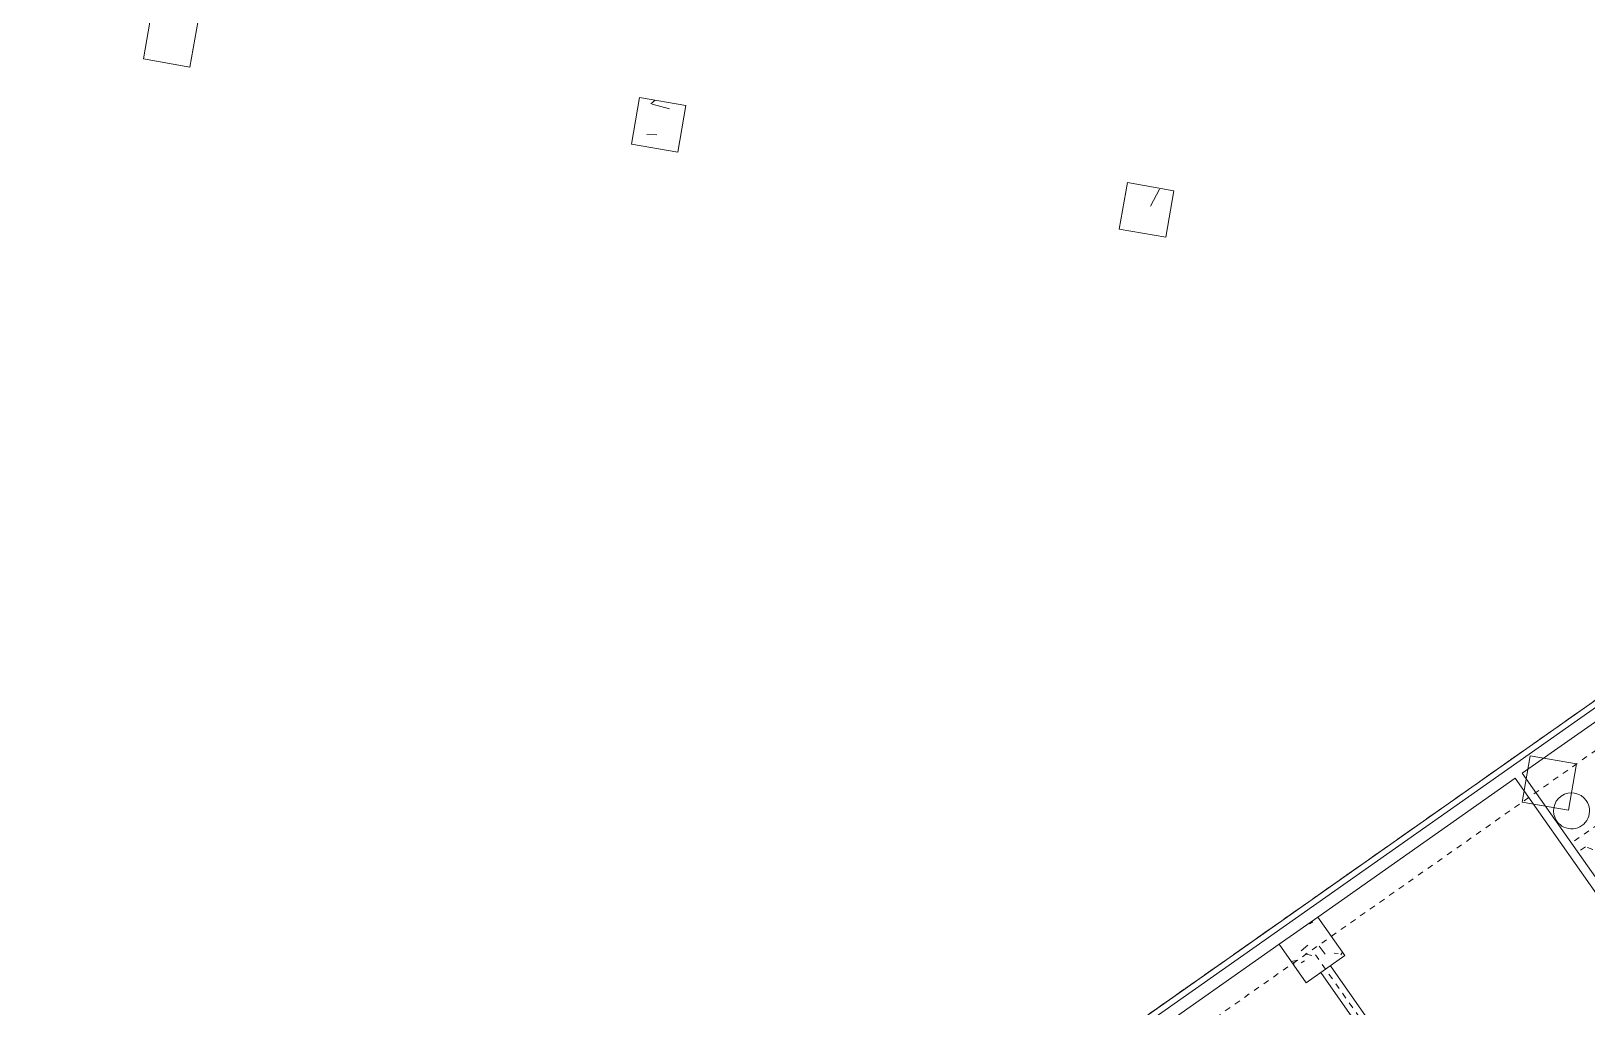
# Model space of a CAD drawing. Extents: x 274235 to 276654, y 142848 to 144425.
# Drawn here: x 276076.57 to 276102.95, y 143088.47 to 143105.01 of the extents above; entities that cross this region are included whole.
import ezdxf

# ---------------------------------------------------------------- set-up
doc = ezdxf.new("R2010")
doc.units = 0
doc.header["$LTSCALE"] = 1.5
for name, pattern in [('ACM-G-CENTER', [50.800000000000004, 31.75, -6.350000000000001, 6.350000000000001, -6.350000000000001]), ('ACM-G-HIDDEN2', [4.762500000000001, 3.175000000000001, -1.5875]), ('ATDASH', [1.5875000000000004, 0.7937500000000002, -0.7937500000000002])]:
    doc.linetypes.add(name, pattern=pattern)
doc.layers.get('0').update_dxf_attribs({"linetype": 'CONTINUOUS', "lineweight": 0})
for name, color, linetype, lineweight in [('_ACM-A-DETL', 7, 'CONTINUOUS', 5), ('_ACM-A-FLOR-WDWK', 1, 'CONTINUOUS', 5), ('_ACM-A-GRID', 3, 'CONTINUOUS', 5), ('_ACM-A-WALL-FULL', 6, 'CONTINUOUS', 13), ('_ACM-S-STRU-CLOS', 5, 'CONTINUOUS', 5)]:
    doc.layers.add(name, color=color, linetype=linetype, lineweight=lineweight)

# ---------------------------------------------------------------- blocks, each defined once
blk = doc.blocks.new('M_Concrete-Rectangular-Column - 800 x 800mm-V134-B1_Working')
at = {"layer": '_ACM-S-STRU-CLOS'}
h = blk.add_hatch(dxfattribs=at)
h.set_pattern_fill('FP_84', color=256, style=0, pattern_type=2)
h.set_pattern_definition([(4.999999999999999, (-1070312.11, 137319.825), (2351.059830332032, -2801.884651253352), [381, -4191]), (310, (-1070312.11, 137319.825), (2203.542428876418, 3200.35970852878), [304.8, -3352.8]), (55.451, (-1070116.188, 137086.334), (4554.605249644746, 398.4403801781702), [323.8, -3561.801]), (1.184, (-1069593.689, 138038.245), (3239.061715540233, -4428.211985948568), [571.5, -6286.5]), (51.63600000000001, (-1069323.766, 137669.228), (6856.533572818061, 141.775001575746), [485.6999999999999, -5342.701999999998]), (306.184, (-1069593.689, 138038.245), (6856.536465289661, 141.7079352829701), [457.2, -5029.2]), (336, (-1069414.084, 137499.43), (697.9026265240216, -3590.399956637265), [381, -4191]), (281, (-1069414.084, 137499.43), (3478.826808756641, 1730.799102873897), [304.8, -3352.8]), (26.451, (-1069355.926, 137200.23), (4176.715238984827, -1859.632632828301), [323.8, -3561.801]), (352.5, (-1070312.11, 137319.825), (1239.46827347174, 1152.109381356208), [167.64, -3144.52, 167.64, -6601.46]), (352.5, (-1070312.11, 137319.825), (1239.46827347174, 1152.109381356208), [-3479.8, -3235.96, 167.64, -3197.86]), (322.5, (-1070312.11, 137319.825), (2361.740005493846, 471.7945463884976), [167.64, -1772.92, 167.64, -4351.02]), (322.5, (-1070312.11, 137319.825), (2361.740005493846, 471.7945463884976), [-2108.2, -3068.32, 167.64, -1115.06]), (282.5, (-1071113.149, 138120.863), (1836.525426731569, -1998.564094722365), [167.64, -1102.36, -9220.2]), (282.5, (-1071113.149, 138120.863), (1836.525426731569, -1998.564094722365), [-1270, 167.64, -3794.76, -5257.8]), (282.5, (-1071113.149, 138120.863), (1836.525426731569, -1998.564094722365), [-5232.4, 167.64, -5090.16]), (272.5, (-1071472.359, 138480.074), (2454.451810195783, -1735.276914838564), [167.64, -1483.36, 167.64, -6197.6]), (272.5, (-1071472.359, 138480.074), (2454.451810195783, -1735.276914838564), [-1818.64, -2463.8, 167.64, -3566.16])])
h.paths.add_polyline_path([(-399.9999999989042, -400.0000000001863), (400.0000000011045, -400.0000000001863), (400.0000000011219, 399.9999999998398), (-399.9999999988868, 399.9999999998398)])
at = {"layer": '_ACM-A-DETL', "color": 250}
for p, q in [((-399.9999999999999, 399.9999999999999), (400.0000000000002, 399.9999999999999)), ((-399.9999999999999, -400.0000000000002), (-399.9999999999999, 399.9999999999999)), ((400.0000000000002, 399.9999999999999), (400.0000000000002, -400.0000000000002)), ((400.0000000000002, -400.0000000000002), (-399.9999999999999, -400.0000000000002))]:
    blk.add_line(p, q, dxfattribs=at)
blk = doc.blocks.new('M_Concrete-Rectangular-Column - 800 x 800mm-V477-B1_Working')
at = {"layer": '_ACM-A-DETL', "color": 250}
for p, q in [((400.0000000000002, 400.0000000000002), (-399.9999999999999, 400.0000000000002)), ((-399.9999999999999, 400.0000000000002), (-399.9999999999999, -399.9999999999999)), ((400.0000000000002, -399.9999999999999), (400.0000000000002, 400.0000000000002)), ((-399.9999999999999, -399.9999999999999), (400.0000000000002, -399.9999999999999))]:
    blk.add_line(p, q, dxfattribs=at)
blk = doc.blocks.new('M_Concrete-Rectangular-Column - 800 x 800mm-V496-B1_Working')
at = {"layer": '_ACM-S-STRU-CLOS'}
h = blk.add_hatch(dxfattribs=at)
h.set_pattern_fill('FP_313', color=256, style=0, pattern_type=2)
h.set_pattern_definition([(49.99999999999999, (-840604.1240000001, -671604.566), (3643.681986006824, -318.7812880006761), [381, -4191]), (355, (-840604.1240000001, -671604.566), (-704.8562580461121, 3821.135846227694), [304.8, -3352.8]), (100.451, (-840300.484, -671631.1309999999), (2938.852362929117, 3502.332152374178), [323.8, -3561.801]), (46.184, (-840604.1240000001, -670588.566), (5421.581919880712, -840.8554984886337), [571.5, -6286.5]), (96.636, (-840152.325, -670658.636), (4748.051319755933, 4948.551449789822), [485.7, -5342.701999999999]), (351.184, (-840604.1240000001, -670588.566), (4748.100788072627, 4948.506072045693), [457.2, -5029.2]), (21, (-840096.1240000001, -670842.566), (3032.287836333134, -2045.304476687058), [381, -4191]), (326, (-840096.1240000001, -670842.566), (1236.042244531653, 3683.761809559103), [304.8, -3352.8]), (71.45100000000001, (-839843.434, -671013.0079999999), (4268.342513760047, 1638.424823382678), [323.8, -3561.801]), (37.50000000000001, (-840604.1240000001, -671604.566), (61.77206501183639, 1691.100777463062), [167.64, -3144.52, 167.64, -6601.46]), (37.50000000000001, (-840604.1240000001, -671604.566), (61.77206501183639, 1691.100777463062), [-3479.8, -3235.96, 167.64, -3197.86]), (7.499999999999999, (-840604.1240000001, -671604.566), (1336.393250206115, 2003.61149636239), [167.64, -1772.92, 167.64, -4351.02]), (7.499999999999999, (-840604.1240000001, -671604.566), (1336.393250206115, 2003.61149636239), [-2108.2, -3068.32, 167.64, -1115.06]), (327.5, (-841736.964, -671604.566), (2711.817807077548, -114.578640950727), [167.64, -1102.36, -9220.2]), (327.5, (-841736.964, -671604.566), (2711.817807077548, -114.578640950727), [-1270, 167.64, -3794.76, -5257.8]), (327.5, (-841736.964, -671604.566), (2711.817807077548, -114.578640950727), [-5232.4, 167.64, -5090.16]), (317.5, (-842244.964, -671604.566), (2962.585592803855, 508.5334453662156), [167.64, -1483.36, 167.64, -6197.6]), (317.5, (-842244.964, -671604.566), (2962.585592803855, 508.5334453662156), [-1818.64, -2463.8, 167.64, -3566.16])])
h.paths.add_polyline_path([(400.0000000007407, -399.9999999993893), (400.0000000007407, 400.0000000006021), (-399.999999999216, 400.0000000006021), (-399.999999999216, -399.9999999993893)])
at = {"layer": '_ACM-A-DETL', "color": 250}
for p, q in [((400.0000000000002, 400.0000000000002), (-399.9999999999999, 400.0000000000002)), ((-399.9999999999999, 400.0000000000002), (-399.9999999999999, -399.9999999999999)), ((400.0000000000002, -399.9999999999999), (400.0000000000002, 400.0000000000002)), ((-399.9999999999999, -399.9999999999999), (400.0000000000002, -399.9999999999999))]:
    blk.add_line(p, q, dxfattribs=at)
blk = doc.blocks.new('M_Concrete-Rectangular-Column - 800 x 800mm-V503-B1_Working')
at = {"layer": '_ACM-S-STRU-CLOS'}
h = blk.add_hatch(dxfattribs=at)
h.set_pattern_fill('FP_318', color=256, style=0, pattern_type=2)
h.set_pattern_definition([(49.99999999999999, (-849004.1240000001, -671604.566), (3643.681986006824, -318.7812880006761), [381, -4191]), (355, (-849004.1240000001, -671604.566), (-704.8562580461121, 3821.135846227694), [304.8, -3352.8]), (100.451, (-848700.484, -671631.1309999999), (2938.852362929117, 3502.332152374178), [323.8, -3561.801]), (46.184, (-849004.1240000001, -670588.566), (5421.581919880712, -840.8554984886337), [571.5, -6286.5]), (96.636, (-848552.325, -670658.636), (4748.051319755933, 4948.551449789822), [485.7, -5342.701999999999]), (351.184, (-849004.1240000001, -670588.566), (4748.100788072627, 4948.506072045693), [457.2, -5029.2]), (21, (-848496.1240000001, -670842.566), (3032.287836333134, -2045.304476687058), [381, -4191]), (326, (-848496.1240000001, -670842.566), (1236.042244531653, 3683.761809559103), [304.8, -3352.8]), (71.45100000000001, (-848243.433, -671013.0079999999), (4268.342513760047, 1638.424823382678), [323.8, -3561.801]), (37.50000000000001, (-849004.1240000001, -671604.566), (61.77206501183639, 1691.100777463062), [167.64, -3144.52, 167.64, -6601.46]), (37.50000000000001, (-849004.1240000001, -671604.566), (61.77206501183639, 1691.100777463062), [-3479.8, -3235.96, 167.64, -3197.86]), (7.499999999999999, (-849004.1240000001, -671604.566), (1336.393250206115, 2003.61149636239), [167.64, -1772.92, 167.64, -4351.02]), (7.499999999999999, (-849004.1240000001, -671604.566), (1336.393250206115, 2003.61149636239), [-2108.2, -3068.32, 167.64, -1115.06]), (327.5, (-850136.964, -671604.566), (2711.817807077548, -114.578640950727), [167.64, -1102.36, -9220.2]), (327.5, (-850136.964, -671604.566), (2711.817807077548, -114.578640950727), [-1270, 167.64, -3794.76, -5257.8]), (327.5, (-850136.964, -671604.566), (2711.817807077548, -114.578640950727), [-5232.4, 167.64, -5090.16]), (317.5, (-850644.964, -671604.566), (2962.585592803855, 508.5334453662156), [167.64, -1483.36, 167.64, -6197.6]), (317.5, (-850644.964, -671604.566), (2962.585592803855, 508.5334453662156), [-1818.64, -2463.8, 167.64, -3566.16])])
h.paths.add_polyline_path([(400.0000000009486, -399.9999999993893), (400.0000000009486, 400.0000000006021), (-399.9999999990081, 400.0000000006021), (-399.9999999990081, -399.9999999993893)])
at = {"layer": '_ACM-A-DETL', "color": 250}
for p, q in [((400.0000000000002, 400.0000000000002), (-399.9999999999999, 400.0000000000002)), ((-399.9999999999999, 400.0000000000002), (-399.9999999999999, -399.9999999999999)), ((400.0000000000002, -399.9999999999999), (400.0000000000002, 400.0000000000002)), ((-399.9999999999999, -399.9999999999999), (400.0000000000002, -399.9999999999999))]:
    blk.add_line(p, q, dxfattribs=at)
blk = doc.blocks.new('M_Concrete-Rectangular-Column - 800 x 800mm-V510-B1_Working')
at = {"layer": '_ACM-S-STRU-CLOS'}
h = blk.add_hatch(dxfattribs=at)
h.set_pattern_fill('FP_321', color=256, style=0, pattern_type=2)
h.set_pattern_definition([(49.99999999999999, (-857404.1240000001, -663204.566), (3643.681986006824, -318.7812880006761), [381, -4191]), (355, (-857404.1240000001, -663204.566), (-704.8562580461121, 3821.135846227694), [304.8, -3352.8]), (100.451, (-857100.484, -663231.131), (2938.852362929117, 3502.332152374178), [323.8, -3561.801]), (46.184, (-857404.1240000001, -662188.566), (5421.581919880712, -840.8554984886337), [571.5, -6286.5]), (96.636, (-856952.325, -662258.636), (4748.051319755933, 4948.551449789822), [485.7, -5342.701999999999]), (351.184, (-857404.1240000001, -662188.566), (4748.100788072627, 4948.506072045693), [457.2, -5029.2]), (21, (-856896.1240000001, -662442.566), (3032.287836333134, -2045.304476687058), [381, -4191]), (326, (-856896.1240000001, -662442.566), (1236.042244531653, 3683.761809559103), [304.8, -3352.8]), (71.45100000000001, (-856643.433, -662613.0079999999), (4268.342513760047, 1638.424823382678), [323.8, -3561.801]), (37.50000000000001, (-857404.1240000001, -663204.566), (61.77206501183639, 1691.100777463062), [167.64, -3144.52, 167.64, -6601.46]), (37.50000000000001, (-857404.1240000001, -663204.566), (61.77206501183639, 1691.100777463062), [-3479.8, -3235.96, 167.64, -3197.86]), (7.499999999999999, (-857404.1240000001, -663204.566), (1336.393250206115, 2003.61149636239), [167.64, -1772.92, 167.64, -4351.02]), (7.499999999999999, (-857404.1240000001, -663204.566), (1336.393250206115, 2003.61149636239), [-2108.2, -3068.32, 167.64, -1115.06]), (327.5, (-858536.964, -663204.566), (2711.817807077548, -114.578640950727), [167.64, -1102.36, -9220.2]), (327.5, (-858536.964, -663204.566), (2711.817807077548, -114.578640950727), [-1270, 167.64, -3794.76, -5257.8]), (327.5, (-858536.964, -663204.566), (2711.817807077548, -114.578640950727), [-5232.4, 167.64, -5090.16]), (317.5, (-859044.964, -663204.566), (2962.585592803855, 508.5334453662156), [167.64, -1483.36, 167.64, -6197.6]), (317.5, (-859044.964, -663204.566), (2962.585592803855, 508.5334453662156), [-1818.64, -2463.8, 167.64, -3566.16])])
h.paths.add_polyline_path([(400.0000000009486, -399.9999999993547), (400.0000000009486, 400.0000000006368), (-399.9999999990774, 400.0000000006368), (-399.9999999990774, -399.9999999993547)])
at = {"layer": '_ACM-A-DETL', "color": 250}
for p, q in [((400.0000000000002, 400.0000000000002), (-399.9999999999999, 400.0000000000002)), ((-399.9999999999999, 400.0000000000002), (-399.9999999999999, -399.9999999999999)), ((400.0000000000002, -399.9999999999999), (400.0000000000002, 400.0000000000002)), ((-399.9999999999999, -399.9999999999999), (400.0000000000002, -399.9999999999999))]:
    blk.add_line(p, q, dxfattribs=at)
blk = doc.blocks.new('BASEMENT20250512')
at = {"layer": '_ACM-A-DETL', "color": 250, "linetype": 'ACM-G-HIDDEN2'}
for p, q in [((835429.6074675064, 642219.9986117315), (865104.1239276929, 671894.5151652216)), ((848667.1505656319, 655457.5417098571), (865104.1239276929, 671894.5150719185))]:
    blk.add_line(p, q, dxfattribs=at)
at = {"layer": '_ACM-S-STRU-CLOS'}
for name, p in [('M_Concrete-Rectangular-Column - 800 x 800mm-V477-B1_Working', (832204.1240468042, 671604.5655782596)), ('M_Concrete-Rectangular-Column - 800 x 800mm-V496-B1_Working', (840604.1240170264, 671604.5655782596)), ('M_Concrete-Rectangular-Column - 800 x 800mm-V503-B1_Working', (849004.1239872485, 671604.5655782596)), ('M_Concrete-Rectangular-Column - 800 x 800mm-V510-B1_Working', (857404.1239574708, 663204.565608035))]:
    blk.add_blockref(name, p, dxfattribs=at)
at = {"layer": '_ACM-S-STRU-CLOS', "rotation": 45.00000000000107}
blk.add_blockref('M_Concrete-Rectangular-Column - 800 x 800mm-V134-B1_Working', (853924.7300465477, 659725.1716971103), dxfattribs=at)
blk = doc.blocks.new('M_Concrete-Rectangular-Column - 800 x 800mm-V4-F5_Working')
at = {"layer": '_ACM-S-STRU-CLOS'}
h = blk.add_hatch(dxfattribs=at)
h.set_pattern_fill('FP_7', color=256, style=0, pattern_type=2)
h.set_pattern_definition([(4.999999999999999, (-1070312.11, 137319.825), (940.4236980315761, -1120.75347945461), [152.4, -1676.4]), (310, (-1070312.11, 137319.825), (881.4169468992006, 1280.143601645101), [121.92, -1341.12]), (55.451, (-1070233.741, 137226.428), (1821.84215116403, 159.3758739208037), [129.52, -1424.721]), (1.184, (-1070024.742, 137607.193), (1295.625077865399, -1771.284386199539), [228.6, -2514.6]), (51.63600000000001, (-1069916.772, 137459.586), (2742.61371007499, 56.71003331596489), [194.28, -2137.081]), (306.184, (-1070024.742, 137607.193), (2742.614468039805, 56.68333553822958), [182.88, -2011.68]), (336, (-1069952.9, 137391.667), (279.1610305951743, -1436.159535889394), [152.4, -1676.4]), (281, (-1069952.9, 137391.667), (1391.530565339019, 692.3194066623228), [121.92, -1341.12]), (26.451, (-1069929.636, 137271.987), (1670.686005617264, -743.8533212809045), [129.52, -1424.721]), (352.5, (-1070312.11, 137319.825), (495.7876537561635, 460.8433037540618), [67.056, -1257.808, 67.056, -2640.584]), (352.5, (-1070312.11, 137319.825), (495.7876537561635, 460.8433037540618), [-1391.92, -1294.384, 67.056, -1279.144]), (322.5, (-1070312.11, 137319.825), (944.6960760343029, 188.7172577094912), [67.056, -709.168, 67.056, -1740.408]), (322.5, (-1070312.11, 137319.825), (944.6960760343029, 188.7172577094912), [-843.28, -1227.328, 67.056, -446.024]), (282.5, (-1070632.525, 137640.24), (734.6106044989533, -799.425746572302), [67.056, -440.944, 67.056, -3621.024]), (282.5, (-1070632.525, 137640.24), (734.6106044989533, -799.425746572302), [-575.056, -1517.904, 67.056, -2036.064]), (272.5, (-1070776.21, 137783.924), (981.7811324214794, -694.1109482973148), [67.056, -593.344, 67.056, -2479.04]), (272.5, (-1070776.21, 137783.924), (981.7811324214794, -694.1109482973148), [-727.456, -985.52, 67.056, -1426.464])])
h.paths.add_polyline_path([(-399.9999999988695, -400.0000000001863), (400.0000000011219, -400.0000000001863), (400.0000000011565, 399.9999999997705), (-399.9999999988349, 399.9999999997705)])
at = {"layer": '_ACM-A-DETL'}
for p, q in [((-399.9999999999999, 399.9999999999999), (400.0000000000002, 399.9999999999999)), ((-399.9999999999999, -400.0000000000002), (-399.9999999999999, 399.9999999999999)), ((400.0000000000002, 399.9999999999999), (400.0000000000002, -400.0000000000002)), ((400.0000000000002, -400.0000000000002), (-399.9999999999999, -400.0000000000002))]:
    blk.add_line(p, q, dxfattribs=at)
blk = doc.blocks.new('Steelcase - Seating - Umami - Lounge - End Cap - Right End Cap-1981245-F5_Working')
at = {"layer": '_ACM-A-FLOR-WDWK', "linetype": 'ATDASH'}
for p, q in [((762.0000000000105, 761.9999999999992), (9.339728990198637e-12, 761.9999999999992)), ((9.407408185779787e-12, 761.9999999999992), (9.407408185779787e-12, 0)), ((762.0000000000085, 762), (8.527578643224843e-12, 762)), ((8.459899447643693e-12, 762), (8.459899447643693e-12, 0)), ((762.0000000000105, 0), (762.0000000000105, 761.9999999999992)), ((762.0000000000085, -6.767919558114955e-14), (762.0000000000085, 762)), ((762.0000000000085, 316.8739920028184), (483.0721283712285, 316.8739920028184)), ((191.0200134260124, 158.4369960014155), (191.0200134260124, -6.767919558114955e-14))]:
    blk.add_line(p, q, dxfattribs=at)
blk.add_arc((756.7105454387307, -535.9258061364058), 895.6257471742957, 107.7899105460159, 129.1693648121201, dxfattribs=at)
blk = doc.blocks.new('1250_Furn_Table_Rnd_2D1 - 24 Diameter-1847563-F5_Working')
at = {"layer": '_ACM-A-FLOR-WDWK'}
for centre, radius, start, end in [((3.383959779057477e-14, 0.08060833237015602), 304.8000000000002, 359.9999999999996, 179.9999999999998), ((0, 0.08060833237013187), 304.7999999999759, 359.9999999999996, 179.9999999999997), ((3.383959779057477e-14, 0.0806083323702237), 304.8000000000003, 179.9999999999998, 359.9999999999992), ((0, 0.08060833237013187), 304.7999999999759, 179.9999999999998, 359.9999999999989)]:
    blk.add_arc(centre, radius, start, end, dxfattribs=at)
blk = doc.blocks.new('5f0512')
at = {"layer": '_ACM-A-GRID', "linetype": 'ACM-G-CENTER'}
for p, q in [((-175977.8781503522, -100377.8784183624), (-122520.6056424055, -46920.60591040563)), ((-125914.7181065248, -91044.06897087442), (-146279.3934046992, -70679.39367270377))]:
    blk.add_line(p, q, dxfattribs=at)
at = {"layer": '_ACM-A-WALL-FULL', "lineweight": 18}
for p, q in [((-135106.7491709905, -58516.79994533316), (-164774.515975069, -88184.56674941175)), ((-143281.2606255971, -67115.5754686516), (-140905.381889075, -64739.69673212944)), ((-146279.3934046992, -70113.70824775368), (-143387.326642775, -67221.64148582972)), ((-143387.326642775, -67221.6414858296), (-140311.4121446098, -70297.55598399474)), ((-137624.4063760967, -72772.42971815192), (-143281.2606255971, -67115.5754686516)), ((-152219.0903452748, -76053.4051883294), (-146845.0788296494, -70679.39367270388)), ((-141824.6206346456, -74992.74498936348), (-145925.8399655275, -70891.5256584814)), ((-146067.2613217648, -71032.94701471867), (-141966.0419908828, -75134.16634560074))]:
    blk.add_line(p, q, dxfattribs=at)
at = {"layer": '_ACM-A-WALL-FULL'}
blk.add_line((-164703.8052969503, -88255.27742753038), (-135036.0384928719, -58587.5106234519), dxfattribs=at)
at = {"layer": '_ACM-A-FLOR-WDWK'}
for name, p, rotation in [('1250_Furn_Table_Rnd_2D1 - 24 Diameter-1847563-F5_Working', (-142349.0233117561, -67599.68528544274), 225.0000000000182), ('Steelcase - Seating - Umami - Lounge - End Cap - Right End Cap-1981245-F5_Working', (-142257.5271618048, -68139.30893244711), 315.0000000000188)]:
    blk.add_blockref(name, p, dxfattribs=dict(at, rotation=rotation))
at = {"layer": '_ACM-S-STRU-CLOS', "rotation": 45.00000000000107}
blk.add_blockref('M_Concrete-Rectangular-Column - 800 x 800mm-V4-F5_Working', (-146279.393404699, -70679.39367270377), dxfattribs=at)

msp = doc.modelspace()

# ---------------------------------------------------------------- block references
at = {"xscale": 0.0009999999999999994, "yscale": 0.001, "zscale": 0.001, "rotation": 350.1075696352769}
msp.add_blockref('BASEMENT20250512', (275143.7222229671, 142586.2208173259), dxfattribs=at)

# ---------------------------------------------------------------- next in the draw order: block references
msp.add_blockref('5f0512', (276254.5380815538, 143133.931731411), dxfattribs=at)

doc.saveas('drawing.dxf')
